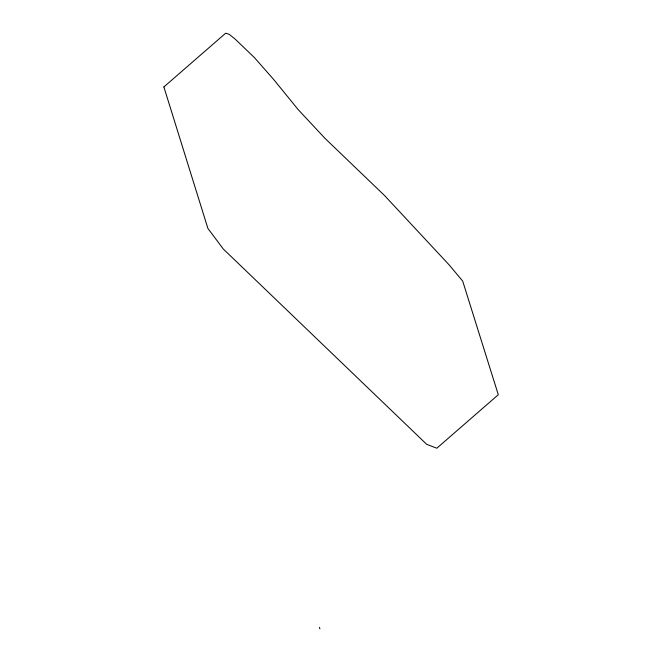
<?xml version="1.0" encoding="UTF-8"?>
<svg xmlns="http://www.w3.org/2000/svg" width="662" height="662" viewBox="0 0 662 662"><rect width="100%" height="100%" fill="white"/><g stroke="black" fill="none" stroke-linecap="round" stroke-linejoin="round"><path stroke-width="0.99" d="M319.423 627.344L319.912 628.9M163.87 86.945L207.893 228.398L223.26 248.97L426.659 444.301L436.812 448.224L498.304 394.734L462.688 281.069L448.993 264.726L384.564 195.555L324.951 138.308L298.214 109.652L273.845 79.688L254.365 57.544L234.985 38.934L229.126 34.275L225.676 33.199L163.87 86.945"/></g></svg>
